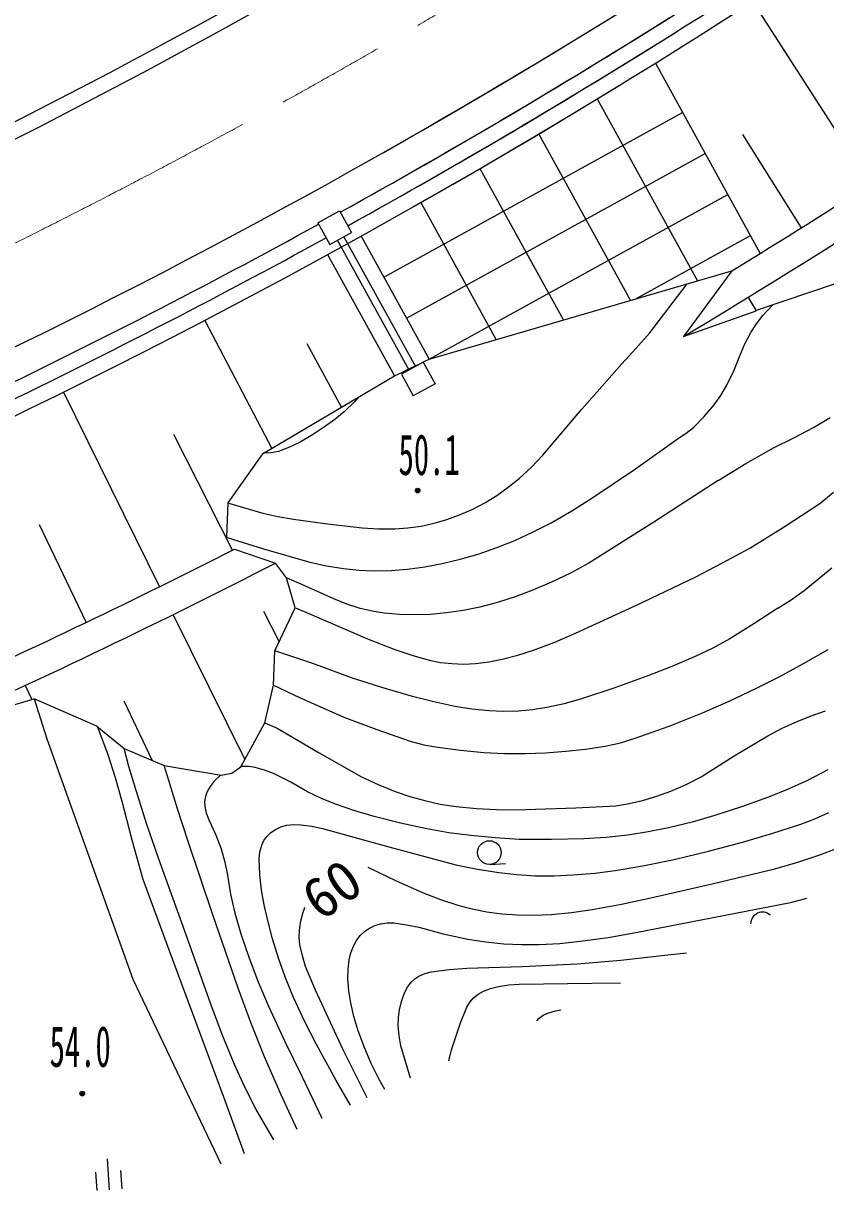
# Model space of a CAD drawing. Units: millimetres, scale not verified. Extents: x 40000 to 680000, y 20000 to 380000.
# Drawn here: x 313413 to 339292, y 257478 to 295138 of the extents above; entities that cross this region are included whole.
import ezdxf
from ezdxf.enums import TextEntityAlignment as Align

# ---------------------------------------------------------------- set-up
doc = ezdxf.new("R2010")
doc.units = ezdxf.units.MM
doc.header["$LTSCALE"] = 1000
doc.linetypes.add('CHAIN', pattern=[18.5, 12, -1.5, 3.5, -1.5])
doc.layers.add('M-BGD', color=7, linetype='Continuous', lineweight=25)
doc.layers.add('M-BMK', color=2, linetype='CHAIN', lineweight=13)
doc.styles.add('ＭＳ ゴシック', font='')
doc.styles.get('ＭＳ ゴシック').set_extended_font_data('MS Gothic')

msp = doc.modelspace()

# ---------------------------------------------------------------- linework, layer by layer
at = {"layer": 'M-BGD'}
for p, q in [((340730, 289955), (336938, 295839)), ((333798, 293853), (337184, 287716)), ((331922, 292700), (335162, 286828)), ((325043, 286951), (334674, 292266)), ((330035, 291565), (332998, 286196)), ((336613, 291552), (338505, 288540)), ((325774, 285627), (335405, 290941)), ((328138, 290450), (330833, 285565)), ((326505, 284302), (336136, 289617)), ((326230, 289354), (328669, 284933)), ((322912, 288702), (323612, 289088)), ((323612, 289088), (323999, 288388)), ((322912, 288702), (323298, 288002)), ((323298, 288002), (323999, 288388)), ((323543, 288137), (325851, 283955)), ((323754, 288253), (326061, 284071)), ((324312, 288276), (326505, 284302)), ((333150, 286241), (336867, 288292)), ((323226, 287677), (325384, 283766)), ((336265, 287150), (337184, 287716)), ((326505, 284302), (336265, 287150)), ((336265, 287150), (334706, 285037)), ((336265, 287150), (334707, 285037)), ((333615, 285138), (334828, 286731)), ((339635, 286743), (337050, 285870)), ((336788, 286298), (337054, 285864)), ((336788, 286297), (337054, 285863)), ((334706, 285037), (337054, 285864)), ((337264, 285714), (337579, 286048)), ((319265, 285556), (321425, 281421)), ((337056, 285447), (337264, 285714)), ((333164, 284645), (333615, 285138)), ((336684, 284796), (336875, 285165)), ((336875, 285165), (337056, 285447)), ((323673, 282752), (322572, 284802)), ((336521, 284415), (336684, 284796)), ((332714, 284150), (333164, 284645)), ((336325, 283929), (336521, 284415)), ((326306, 284206), (325606, 283820)), ((326306, 284206), (326693, 283506)), ((331430, 282688), (332714, 284150)), ((321131, 281247), (325384, 283766)), ((325606, 283820), (325992, 283120)), ((336103, 283460), (336325, 283929)), ((314706, 283240), (317806, 276963)), ((326693, 283506), (325992, 283120)), ((335912, 283133), (336103, 283460)), ((324095, 282931), (323757, 282605)), ((324237, 283087), (324095, 282931)), ((335699, 282829), (335912, 283133)), ((323757, 282605), (323455, 282353)), ((330169, 281205), (331430, 282688)), ((335377, 282450), (335699, 282829)), ((323132, 282123), (322743, 281861)), ((323455, 282353), (323132, 282123)), ((334789, 281920), (335033, 282094)), ((335033, 282094), (335377, 282450)), ((338262, 281762), (338897, 282103)), ((338897, 282103), (339441, 282420)), ((320163, 278144), (318270, 281869)), ((322743, 281861), (322339, 281626)), ((333156, 280770), (334549, 281750)), ((334549, 281750), (334789, 281920)), ((337610, 281446), (338262, 281762)), ((321639, 281329), (321405, 281282)), ((321998, 281464), (321639, 281329)), ((322339, 281626), (321998, 281464)), ((336712, 280933), (337610, 281446)), ((321131, 281247), (320011, 279671)), ((321405, 281282), (321162, 281266)), ((329799, 280820), (330169, 281205)), ((329407, 280457), (329799, 280820)), ((331749, 279816), (333156, 280770)), ((335826, 280393), (336712, 280933)), ((329053, 280169), (329407, 280457)), ((335826, 280393), (333746, 279044)), ((328293, 279667), (328682, 279906)), ((328682, 279906), (329053, 280169)), ((339106, 279646), (339543, 280008)), ((320011, 279671), (319967, 278561)), ((320022, 279668), (320071, 279652)), ((320071, 279652), (321134, 279339)), ((327485, 279277), (327893, 279457)), ((327893, 279457), (328293, 279667)), ((331103, 279410), (331749, 279816)), ((337985, 278913), (339106, 279646)), ((321134, 279339), (321626, 279228)), ((321626, 279228), (322125, 279146)), ((322125, 279146), (323224, 278991)), ((326661, 279008), (327072, 279126)), ((327072, 279126), (327485, 279277)), ((330438, 279027), (331103, 279410)), ((313921, 278965), (315436, 275809)), ((323224, 278991), (324341, 278863)), ((324341, 278863), (324867, 278833)), ((324867, 278833), (325392, 278833)), ((325392, 278833), (325819, 278862)), ((325819, 278862), (326249, 278920)), ((326249, 278920), (326661, 279008)), ((329268, 278459), (329862, 278731)), ((329862, 278731), (330438, 279027)), ((333746, 279044), (331651, 277721)), ((336846, 278204), (337985, 278913)), ((319985, 278555), (321162, 278190)), ((328684, 278225), (329268, 278459)), ((320228, 278177), (321544, 277727)), ((321162, 278190), (322658, 277756)), ((327508, 277847), (328088, 278018)), ((328088, 278018), (328684, 278225)), ((335967, 277730), (336846, 278204)), ((321900, 277245), (321544, 277727)), ((322658, 277756), (323193, 277638)), ((323193, 277638), (323738, 277549)), ((325809, 277531), (326367, 277604)), ((326367, 277604), (326927, 277708)), ((326927, 277708), (327508, 277847)), ((331651, 277721), (331063, 277403)), ((335087, 277269), (335967, 277730)), ((338596, 276840), (339491, 277569)), ((322497, 276992), (321900, 277245)), ((322184, 276277), (321900, 277245)), ((323738, 277549), (324239, 277499)), ((324239, 277499), (324744, 277480)), ((324744, 277480), (325276, 277490)), ((325276, 277490), (325809, 277531)), ((331063, 277403), (330451, 277107)), ((333194, 276368), (335087, 277269)), ((323423, 276568), (322497, 276992)), ((329867, 276857), (329272, 276636)), ((330451, 277107), (329867, 276857)), ((338178, 276541), (338596, 276840)), ((323844, 276399), (323423, 276568)), ((328711, 276458), (328139, 276308)), ((329272, 276636), (328711, 276458)), ((337747, 276268), (338178, 276541)), ((320557, 271394), (318249, 276067)), ((321162, 276178), (321667, 275185)), ((321530, 274896), (322184, 276277)), ((322187, 276276), (322542, 276132)), ((322542, 276132), (323639, 275655)), ((324275, 276259), (323844, 276399)), ((324659, 276170), (324275, 276259)), ((325049, 276110), (324659, 276170)), ((325543, 276065), (325049, 276110)), ((326034, 276051), (325543, 276065)), ((326545, 276068), (326034, 276051)), ((327057, 276115), (326545, 276068)), ((327602, 276197), (327057, 276115)), ((328139, 276308), (327602, 276197)), ((331227, 275466), (333194, 276368)), ((337747, 276268), (336979, 275761)), ((336979, 275761), (336197, 275281)), ((323639, 275655), (324510, 275285)), ((330553, 275177), (331227, 275466)), ((324510, 275285), (325396, 274941)), ((325396, 274941), (325949, 274752)), ((329873, 274918), (330553, 275177)), ((335652, 274984), (335088, 274712)), ((336197, 275281), (335652, 274984)), ((338576, 274490), (339375, 274939)), ((321477, 273781), (321530, 274896)), ((322748, 274483), (321530, 274896)), ((325949, 274752), (326506, 274594)), ((326506, 274594), (326864, 274523)), ((328428, 274539), (328860, 274623)), ((328860, 274623), (329365, 274754)), ((329365, 274754), (329873, 274918)), ((335088, 274712), (334328, 274385)), ((323998, 274028), (322748, 274483)), ((326864, 274523), (327229, 274480)), ((327229, 274480), (327610, 274468)), ((327610, 274468), (327997, 274486)), ((327997, 274486), (328428, 274539)), ((334328, 274385), (333552, 274086)), ((337809, 274071), (338576, 274490)), ((324975, 273709), (323998, 274028)), ((333552, 274086), (332490, 273701)), ((337037, 273676), (337809, 274071)), ((313475, 273776), (313687, 273319)), ((321200, 272571), (321477, 273781)), ((321477, 273781), (322325, 273387)), ((325969, 273417), (324975, 273709)), ((326648, 273244), (325969, 273417)), ((332490, 273701), (331416, 273344)), ((336184, 273268), (337037, 273676)), ((310430, 272384), (313762, 273341)), ((313762, 273341), (314169, 272051)), ((315780, 272466), (313762, 273341)), ((316650, 273278), (317572, 271358)), ((322325, 273387), (323755, 272756)), ((327326, 273101), (326648, 273244)), ((327877, 273014), (327326, 273101)), ((330295, 273064), (329840, 272990)), ((330860, 273189), (330295, 273064)), ((331416, 273344), (330860, 273189)), ((335324, 272890), (336184, 273268)), ((323755, 272756), (324816, 272353)), ((328424, 272958), (327877, 273014)), ((328906, 272938), (328424, 272958)), ((329382, 272947), (328906, 272938)), ((329840, 272990), (329382, 272947)), ((334241, 272467), (335324, 272890)), ((338376, 272617), (338829, 272792)), ((338829, 272792), (339291, 272954)), ((315780, 272466), (316666, 271747)), ((315794, 272460), (316122, 271581)), ((320423, 271149), (321200, 272571)), ((321200, 272571), (321595, 272397)), ((321595, 272397), (322951, 271601)), ((324816, 272353), (325890, 271977)), ((333148, 272072), (334241, 272467)), ((337422, 272155), (337891, 272399)), ((337891, 272399), (338376, 272617)), ((314169, 272051), (316947, 264302)), ((325890, 271977), (326329, 271866)), ((332182, 271820), (332669, 271931)), ((332669, 271931), (333148, 272072)), ((336337, 271504), (337422, 272155)), ((316122, 271581), (316375, 270804)), ((316818, 271160), (316666, 271747)), ((316666, 271747), (317951, 271195)), ((322951, 271601), (324324, 270829)), ((326329, 271866), (326780, 271782)), ((326780, 271782), (327517, 271684)), ((327517, 271684), (328263, 271616)), ((328263, 271616), (328930, 271582)), ((328930, 271582), (329605, 271578)), ((329605, 271578), (330259, 271605)), ((330259, 271605), (330914, 271662)), ((330914, 271662), (331550, 271726)), ((331550, 271726), (332182, 271820)), ((317050, 270385), (316818, 271160)), ((318060, 270851), (317951, 271195)), ((317951, 271195), (319799, 270885)), ((320475, 271159), (320401, 271145)), ((320686, 271160), (320475, 271159)), ((320890, 271132), (320686, 271160)), ((335271, 270827), (336337, 271504)), ((316375, 270804), (316590, 270048)), ((318381, 269797), (318060, 270851)), ((319776, 270881), (319566, 270685)), ((319799, 270885), (320135, 270943)), ((320135, 270943), (320423, 271149)), ((321189, 271048), (320890, 271132)), ((321478, 270936), (321189, 271048)), ((322036, 270653), (321478, 270936)), ((324324, 270829), (324858, 270579)), ((334790, 270585), (335271, 270827)), ((339359, 271053), (338701, 270708)), ((319434, 270520), (319343, 270361)), ((319566, 270685), (319434, 270520)), ((322581, 270343), (322036, 270653)), ((324858, 270579), (325409, 270355)), ((334300, 270371), (334790, 270585)), ((338083, 270426), (337448, 270169)), ((338701, 270708), (338083, 270426)), ((316590, 270048), (316909, 268796)), ((317395, 269290), (317050, 270385)), ((319283, 270196), (319260, 270037)), ((319260, 270037), (319266, 269877)), ((319343, 270361), (319283, 270196)), ((323027, 270130), (322581, 270343)), ((323485, 269945), (323027, 270130)), ((325409, 270355), (325876, 270194)), ((325876, 270194), (326359, 270061)), ((326359, 270061), (326862, 269952)), ((332957, 269964), (333380, 270061)), ((333380, 270061), (333844, 270202)), ((333844, 270202), (334300, 270371)), ((337448, 270169), (336605, 269867)), ((318733, 268746), (318381, 269797)), ((319266, 269877), (319312, 269664)), ((319312, 269664), (319392, 269445)), ((324104, 269734), (323485, 269945)), ((324732, 269551), (324104, 269734)), ((326862, 269952), (327375, 269873)), ((327375, 269873), (328025, 269808)), ((328025, 269808), (328679, 269773)), ((328679, 269773), (329308, 269766)), ((329308, 269766), (329936, 269789)), ((329936, 269789), (331230, 269827)), ((331230, 269827), (332528, 269896)), ((332528, 269896), (332957, 269964)), ((336605, 269867), (335751, 269593)), ((338948, 269476), (339393, 269679)), ((317769, 268204), (317395, 269290)), ((319392, 269445), (319606, 268984)), ((321902, 269266), (322134, 269290)), ((322134, 269290), (322368, 269284)), ((322368, 269284), (322714, 269240)), ((325575, 269334), (324732, 269551)), ((326423, 269146), (325575, 269334)), ((334988, 269371), (334219, 269179)), ((335751, 269593), (334988, 269371)), ((337556, 268999), (338492, 269302)), ((338492, 269302), (338948, 269476)), ((319606, 268984), (319794, 268508)), ((321172, 268774), (321267, 268909)), ((321267, 268909), (321394, 269031)), ((321394, 269031), (321544, 269133)), ((321544, 269133), (321716, 269213)), ((321716, 269213), (321902, 269266)), ((322714, 269240), (323060, 269164)), ((323060, 269164), (325202, 268567)), ((327136, 269023), (326423, 269146)), ((327847, 268931), (327136, 269023)), ((328627, 268856), (327847, 268931)), ((332914, 268950), (332207, 268874)), ((333572, 269050), (332914, 268950)), ((334219, 269179), (333572, 269050)), ((336611, 268725), (337556, 268999)), ((316909, 268796), (317263, 267527)), ((319530, 266376), (318733, 268746)), ((321045, 268405), (321105, 268629)), ((321105, 268629), (321172, 268774)), ((325202, 268567), (327368, 267995)), ((329408, 268811), (328627, 268856)), ((330449, 268804), (329408, 268811)), ((331493, 268827), (330449, 268804)), ((332207, 268874), (331493, 268827)), ((335513, 268429), (336611, 268725)), ((339134, 268328), (339638, 268519)), ((318622, 265854), (317769, 268204)), ((319794, 268508), (319912, 268079)), ((321016, 268182), (321045, 268405)), ((321042, 267674), (321016, 268182)), ((333498, 267976), (334410, 268162)), ((334410, 268162), (335513, 268429)), ((338393, 268081), (339134, 268328)), ((319912, 268079), (319999, 267654)), ((324524, 267917), (325416, 267489)), ((327368, 267995), (328059, 267853)), ((328059, 267853), (328754, 267741)), ((328472, 268003), (328968, 268038)), ((331862, 267726), (332579, 267820)), ((332579, 267820), (333498, 267976)), ((335669, 267384), (337648, 267866)), ((337648, 267866), (338393, 268081)), ((317263, 267527), (318132, 265192)), ((319999, 267654), (320100, 267043)), ((321097, 267169), (321042, 267674)), ((325416, 267489), (326314, 267091)), ((328754, 267741), (329333, 267676)), ((329333, 267676), (329918, 267640)), ((329918, 267640), (330530, 267636)), ((330530, 267636), (331148, 267662)), ((331148, 267662), (331862, 267726)), ((320100, 267043), (320233, 266429)), ((321178, 266699), (321097, 267169)), ((326314, 267091), (326868, 266876)), ((333648, 266923), (335669, 267384)), ((321288, 266237), (321178, 266699)), ((326868, 266876), (327428, 266691)), ((327428, 266691), (327893, 266567)), ((331759, 266547), (332704, 266720)), ((332704, 266720), (333648, 266923)), ((335665, 266289), (338162, 266777)), ((338162, 266777), (338694, 266911)), ((320338, 264014), (319530, 266376)), ((320233, 266429), (320438, 265730)), ((322364, 266178), (322441, 266467)), ((322441, 266467), (322466, 266547)), ((322466, 266547), (322491, 266627)), ((327893, 266567), (328367, 266471)), ((328367, 266471), (328847, 266407)), ((328847, 266407), (329336, 266373)), ((329336, 266373), (329882, 266367)), ((329882, 266367), (330438, 266391)), ((330438, 266391), (331097, 266454)), ((331097, 266454), (331759, 266547)), ((333171, 265808), (335665, 266289)), ((321451, 265601), (321288, 266237)), ((322312, 265644), (322318, 265887)), ((322318, 265887), (322364, 266178)), ((324416, 265841), (324573, 265950)), ((324573, 265950), (324746, 266033)), ((324746, 266033), (324934, 266090)), ((324934, 266090), (325147, 266117)), ((325147, 266117), (325366, 266114)), ((325366, 266114), (325772, 266059)), ((325772, 266059), (326171, 265975)), ((326171, 265975), (326958, 265769)), ((319457, 263497), (318622, 265854)), ((320438, 265730), (320671, 265041)), ((321642, 264977), (321451, 265601)), ((322336, 265405), (322312, 265644)), ((324058, 265370), (324155, 265546)), ((324155, 265546), (324279, 265709)), ((324279, 265709), (324416, 265841)), ((326958, 265769), (327754, 265593)), ((327754, 265593), (328327, 265504)), ((330714, 265455), (331377, 265522)), ((331377, 265522), (332273, 265649)), ((332273, 265649), (333171, 265808)), ((318132, 265192), (318999, 262851)), ((322412, 265052), (322336, 265405)), ((323921, 264922), (323976, 265151)), ((323976, 265151), (324058, 265370)), ((328327, 265504), (328909, 265444)), ((328909, 265444), (329478, 265416)), ((329478, 265416), (330052, 265419)), ((330052, 265419), (330714, 265455)), ((334107, 265071), (334802, 265146)), ((320671, 265041), (320980, 264233)), ((321873, 264339), (321642, 264977)), ((322516, 264712), (322412, 265052)), ((323887, 264624), (323921, 264922)), ((329499, 264709), (331276, 264793)), ((331276, 264793), (332690, 264917)), ((332690, 264917), (334107, 265071)), ((322835, 263949), (322516, 264712)), ((323883, 264322), (323887, 264624)), ((326036, 264311), (326170, 264398)), ((326170, 264398), (326361, 264479)), ((326361, 264479), (326567, 264533)), ((326567, 264533), (327152, 264610)), ((327152, 264610), (327721, 264655)), ((327721, 264655), (329499, 264709)), ((316947, 264302), (319787, 258339)), ((320749, 262898), (320338, 264014)), ((320980, 264233), (321317, 263435)), ((322132, 263712), (321873, 264339)), ((323913, 263922), (323883, 264322)), ((325711, 263855), (325804, 264038)), ((325804, 264038), (325921, 264200)), ((325921, 264200), (326036, 264311)), ((328252, 263909), (328486, 264001)), ((328486, 264001), (328736, 264066)), ((328736, 264066), (329071, 264117)), ((329071, 264117), (329405, 264138)), ((329405, 264138), (331750, 264177)), ((331750, 264177), (332670, 264180)), ((322487, 262943), (322132, 263712)), ((323183, 263199), (322835, 263949)), ((323973, 263536), (323913, 263922)), ((325611, 263584), (325711, 263855)), ((327811, 263558), (327932, 263696)), ((327932, 263696), (328082, 263814)), ((328082, 263814), (328252, 263909)), ((319829, 262519), (319457, 263497)), ((321317, 263435), (321845, 262291)), ((324074, 263093), (323973, 263536)), ((325509, 263061), (325544, 263315)), ((325544, 263315), (325611, 263584)), ((327514, 262888), (327713, 263400)), ((327713, 263400), (327811, 263558)), ((330333, 263208), (330577, 263279)), ((330577, 263279), (330747, 263308)), ((321187, 261797), (320749, 262898)), ((322868, 262190), (322487, 262943)), ((323720, 262042), (323183, 263199)), ((324202, 262666), (324074, 263093)), ((325504, 262802), (325509, 263061)), ((327346, 262374), (327514, 262888)), ((329971, 262956), (330046, 263038)), ((330046, 263038), (330181, 263136)), ((330181, 263136), (330333, 263208)), ((318999, 262851), (319864, 260509)), ((320227, 261553), (319829, 262519)), ((324406, 262115), (324202, 262666)), ((325532, 262475), (325504, 262802)), ((321845, 262291), (322403, 261152)), ((323502, 261035), (322868, 262190)), ((325589, 262151), (325532, 262475)), ((325904, 261112), (325589, 262151)), ((327224, 262016), (327346, 262374)), ((321727, 260568), (321187, 261797)), ((324283, 260904), (323720, 262042)), ((324636, 261578), (324406, 262115)), ((327136, 261671), (327224, 262016)), ((320561, 260816), (320227, 261553)), ((324880, 261084), (324636, 261578)), ((322403, 261152), (323039, 259813)), ((323966, 260234), (323502, 261035)), ((325076, 260737), (324880, 261084)), ((320923, 260092), (320561, 260816)), ((324505, 260478), (324283, 260904)), ((319864, 260509), (320531, 258676)), ((322246, 259454), (321727, 260568)), ((321495, 259113), (320923, 260092)), ((316116, 258501), (316186, 257503)), ((315745, 258077), (315787, 257478)), ((316543, 258132), (316585, 257534))]:
    msp.add_line(p, q, dxfattribs=at)
for centre, radius in [((326132, 280064), 75), ((326132, 280064), 65.6), ((326132, 280064), 56.2), ((326132, 280064), 46.9), ((326132, 280064), 37.5), ((326132, 280064), 28.1), ((326132, 280063), 18.7), ((326132, 280064), 9.4), ((328445, 268385), 382), ((315314, 260610), 75), ((315314, 260610), 65.6), ((315314, 260610), 56.2), ((315314, 260610), 46.9), ((315314, 260610), 37.5), ((315314, 260610), 28.1), ((315314, 260609), 18.7), ((315314, 260610), 9.4)]:
    msp.add_circle(centre, radius, dxfattribs=at)
for centre, radius, start, end in [((215062, 484973), 223000, 299.54193, 307.34668), ((215062, 484973), 224000, 299.54193, 307.34668), ((215062, 484973), 224500, 299.54193, 307.34668), ((215062, 484973), 225000, 299.54193, 307.34668), ((215062, 484972), 212000, 288.56329, 302.14632), ((215062, 484973), 212500, 287.9437, 302.14632), ((215062, 484973), 213000, 287.94342, 302.14632), ((215062, 484973), 217000, 289.20828, 302.14632), ((215062, 484973), 232000, 301.76181, 307.34668), ((215062, 484973), 216500, 289.20828, 301.49527), ((215062, 484973), 233000, 300.89691, 307.34668), ((215062, 484973), 223000, 273.68968, 302.14632), ((215062, 484973), 224000, 298.99319, 302.14632), ((215062, 484973), 224500, 298.99297, 302.14632), ((215062, 484972), 225000, 284.65852, 301.49527), ((215062, 484973), 224000, 292.4823, 298.78856), ((215062, 484973), 224500, 292.48209, 298.78879), ((215062, 484973), 233000, 300.89693, 300.89737), ((227708, 489381), 227636, 295.4099, 295.72253), ((215062, 484972), 232000, 294.30341, 296.95552), ((215062, 484972), 233000, 294.161, 297.19382), ((337252, 266081), 382, 49.1568, 179.6203)]:
    msp.add_arc(centre, radius, start, end, dxfattribs=at)
at = {"layer": 'M-BMK'}
msp.add_arc((215062, 484973), 220000, 285.86914, 307.3468, dxfattribs=at)

# ---------------------------------------------------------------- texts
at = {"layer": 'M-BGD', "style": 'ＭＳ ゴシック', "width": 0.55}
for s, p in [('50.1', (325514, 280170)), ('54.0', (314259, 261076))]:
    msp.add_text(s, height=1320, dxfattribs=at).set_placement(p, align=Align.BOTTOM_LEFT)
at = {"layer": 'M-BGD', "style": 'ＭＳ ゴシック'}
msp.add_text('60', height=1320, rotation=35.8, dxfattribs=at).set_placement((323248, 265823), align=Align.BOTTOM_LEFT)

doc.saveas('drawing.dxf')
